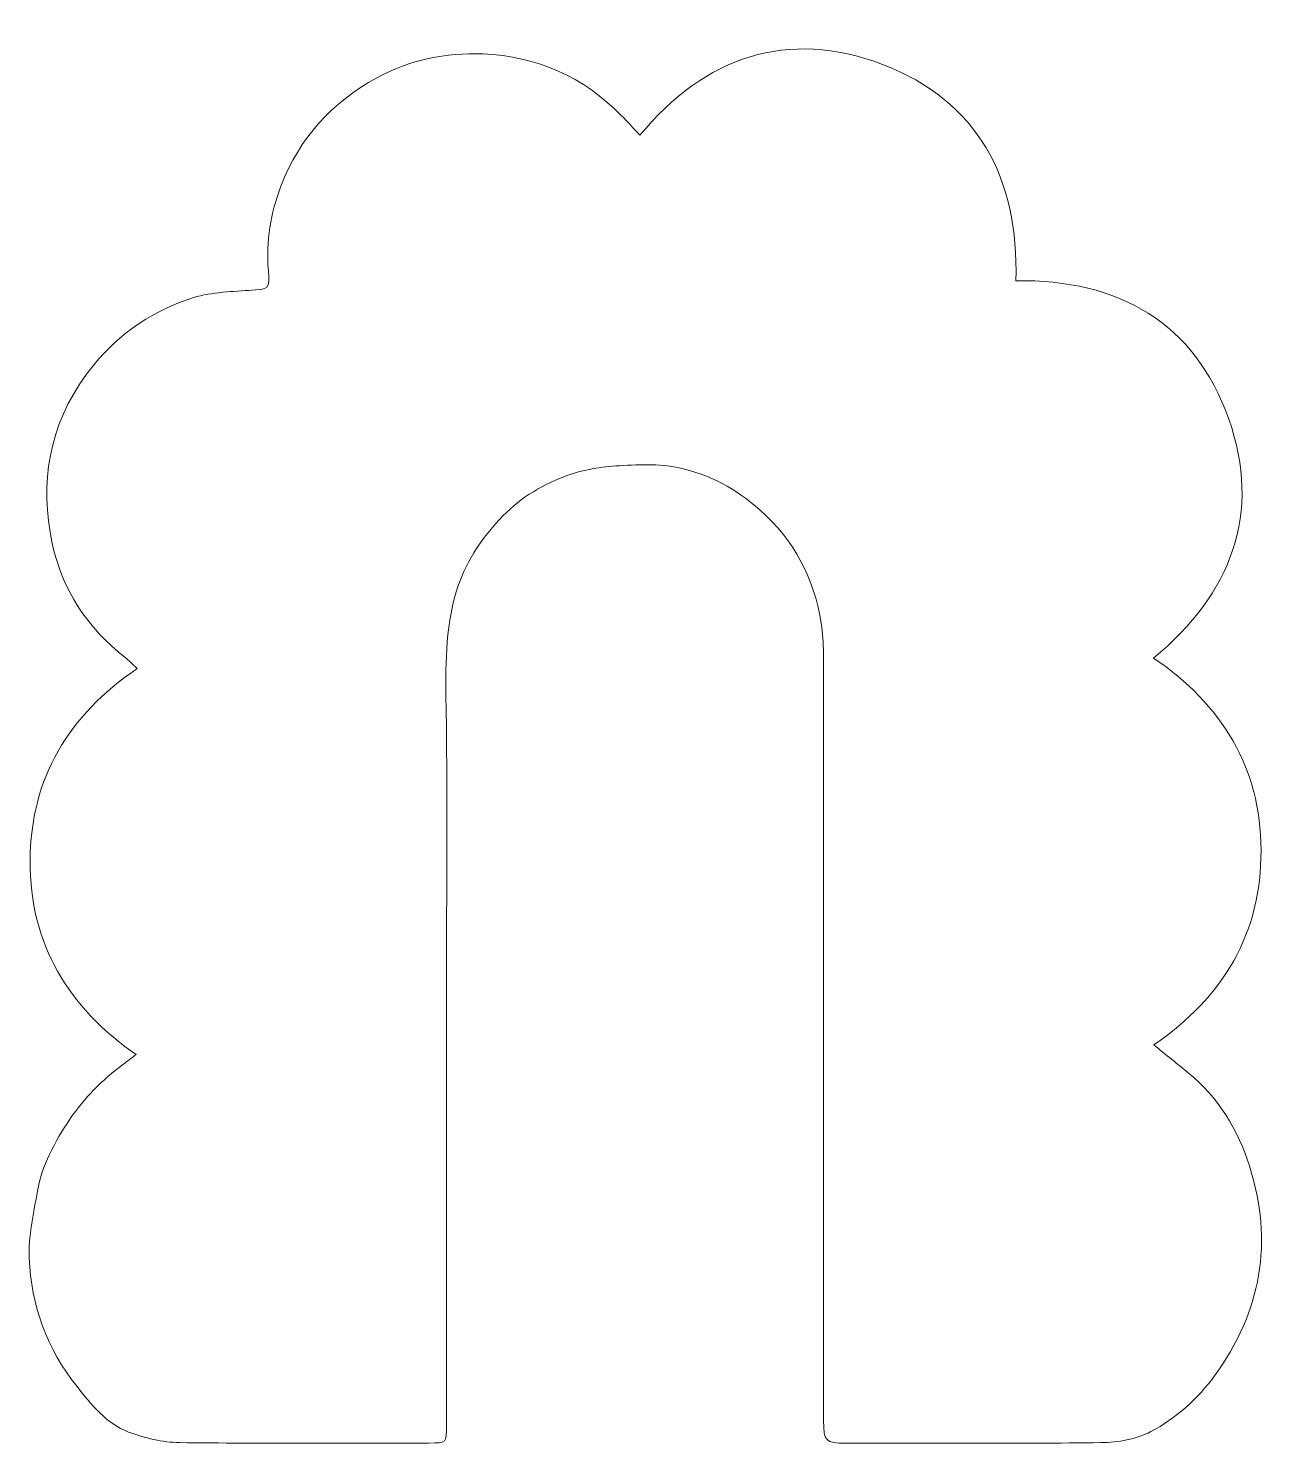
# Model space of a CAD drawing. Header units: inches. Extents: x 8.04 to 12, y 7.78 to 12.28.
import ezdxf

# ---------------------------------------------------------------- set-up
doc = ezdxf.new("R2010")
doc.units = ezdxf.units.IN
doc.header["$MEASUREMENT"] = 0
doc.layers.add('Layer 1', color=7, linetype='Continuous')

# ---------------------------------------------------------------- blocks, each defined once
blk = doc.blocks.new('block 2')
at = {"layer": 'Layer 1', "color": 7, "lineweight": 9, "true_color": 0xffffff}
for points in [[(11.1786, 11.4802), (11.188, 11.8058), (11.0571, 12.0524), (10.7543, 12.1679), (10.453, 12.2829), (10.189, 12.193), (9.9829, 11.9428), (9.9608, 11.9663), (9.943, 11.9859), (9.9244, 12.0048), (9.8032, 12.1285), (9.6557, 12.1947), (9.4829, 12.2013), (9.3647, 12.2059), (9.2526, 12.1835), (9.1467, 12.1254), (9.0029, 12.0464), (8.9001, 11.9341), (8.8414, 11.7813), (8.8081, 11.6948), (8.7937, 11.6057), (8.8012, 11.5126), (8.8061, 11.4508), (8.8035, 11.4538), (8.7396, 11.4494), (8.6765, 11.4451), (8.6106, 11.4429), (8.5518, 11.4227), (8.4191, 11.3773), (8.3078, 11.2986), (8.2232, 11.1831), (8.1032, 11.0194), (8.0725, 10.8373), (8.1141, 10.6441), (8.1457, 10.4974), (8.2254, 10.3755), (8.3454, 10.2821), (8.3581, 10.2723), (8.369, 10.2603), (8.3837, 10.2465), (8.1667, 10.0973), (8.0447, 9.8992), (8.0437, 9.6352), (8.0427, 9.3705), (8.1631, 9.1706), (8.3807, 9.0191), (8.3643, 9.0065), (8.3517, 8.9966), (8.3388, 8.987), (8.2731, 8.9382), (8.2159, 8.8817), (8.1701, 8.8131), (8.1218, 8.7408), (8.0799, 8.6659), (8.0658, 8.5793), (8.0546, 8.5107), (8.0379, 8.441), (8.0408, 8.3725), (8.0472, 8.2212), (8.0971, 8.0822), (8.1928, 7.9628), (8.2388, 7.9054), (8.2861, 7.8452), (8.3569, 7.8185), (8.4081, 7.7993), (8.4648, 7.7856), (8.5192, 7.7849), (8.7834, 7.7816), (9.0477, 7.7835), (9.3119, 7.7836), (9.3679, 7.7836), (9.3679, 7.7837), (9.3679, 7.8396), (9.368, 8.3358), (9.368, 8.832), (9.368, 9.3281), (9.368, 9.5937), (9.3708, 9.8592), (9.3665, 10.1247), (9.3644, 10.2486), (9.3632, 10.3705), (9.3989, 10.4909), (9.4254, 10.58), (9.4747, 10.6541), (9.5363, 10.721), (9.5931, 10.7827), (9.6639, 10.8271), (9.741, 10.8569), (9.7927, 10.8769), (9.8501, 10.8872), (9.9057, 10.891), (9.9729, 10.8957), (10.043, 10.8988), (10.1081, 10.8849), (10.2037, 10.8644), (10.2897, 10.8174), (10.3645, 10.7512), (10.474, 10.6542), (10.5377, 10.5324), (10.5596, 10.3899), (10.569, 10.3286), (10.5665, 10.2651), (10.5666, 10.2027), (10.567, 9.4201), (10.5669, 8.6376), (10.5669, 7.8551), (10.5669, 7.7898), (10.5733, 7.7831), (10.6379, 7.7831), (10.9085, 7.7831), (11.1792, 7.7814), (11.4497, 7.7848), (11.5028, 7.7855), (11.5614, 7.7953), (11.6074, 7.8197), (11.6873, 7.8622), (11.7565, 7.924), (11.8102, 7.9976), (11.9582, 8.2006), (11.9982, 8.4239), (11.9212, 8.6648), (11.884, 8.781), (11.8218, 8.8824), (11.7266, 8.9611), (11.6921, 8.9897), (11.6568, 9.0174), (11.6166, 9.0498), (11.8395, 9.2017), (11.9588, 9.4051), (11.9579, 9.6691), (11.9569, 9.9323), (11.8328, 10.1324), (11.6163, 10.2799), (11.8652, 10.4863), (11.9606, 10.741), (11.8553, 11.0396), (11.7467, 11.3473), (11.5061, 11.4845), (11.1786, 11.4802)], [(11.1786, 11.4802), (11.5061, 11.4845), (11.7467, 11.3473), (11.8553, 11.0396), (11.9606, 10.741), (11.8652, 10.4863), (11.6163, 10.2799), (11.8328, 10.1324), (11.9569, 9.9323), (11.9579, 9.6691), (11.9588, 9.4051), (11.8395, 9.2017), (11.6166, 9.0498), (11.6568, 9.0174), (11.6921, 8.9897), (11.7266, 8.9611), (11.8218, 8.8824), (11.884, 8.781), (11.9212, 8.6648), (11.9982, 8.4239), (11.9582, 8.2006), (11.8102, 7.9976), (11.7565, 7.924), (11.6873, 7.8622), (11.6074, 7.8197), (11.5614, 7.7953), (11.5028, 7.7855), (11.4497, 7.7848), (11.1792, 7.7814), (10.9085, 7.7831), (10.6379, 7.7831), (10.5733, 7.7831), (10.5669, 7.7898), (10.5669, 7.8551), (10.5669, 8.6376), (10.567, 9.4201), (10.5666, 10.2027), (10.5665, 10.2651), (10.569, 10.3286), (10.5596, 10.3899), (10.5377, 10.5324), (10.474, 10.6542), (10.3645, 10.7512), (10.2897, 10.8174), (10.2037, 10.8644), (10.1081, 10.8849), (10.043, 10.8988), (9.9729, 10.8957), (9.9057, 10.891), (9.8501, 10.8872), (9.7927, 10.8769), (9.741, 10.8569), (9.6639, 10.8271), (9.5931, 10.7827), (9.5363, 10.721), (9.4747, 10.6541), (9.4254, 10.58), (9.3989, 10.4909), (9.3632, 10.3705), (9.3644, 10.2486), (9.3665, 10.1247), (9.3708, 9.8592), (9.368, 9.5937), (9.368, 9.3281), (9.368, 8.832), (9.368, 8.3358), (9.3679, 7.8396), (9.3679, 7.7837), (9.3679, 7.7836), (9.3119, 7.7836), (9.0477, 7.7835), (8.7834, 7.7816), (8.5192, 7.7849), (8.4648, 7.7856), (8.4081, 7.7993), (8.3569, 7.8185), (8.2861, 7.8452), (8.2388, 7.9054), (8.1928, 7.9628), (8.0971, 8.0822), (8.0472, 8.2212), (8.0408, 8.3725), (8.0379, 8.441), (8.0546, 8.5107), (8.0658, 8.5793), (8.0799, 8.6659), (8.1218, 8.7408), (8.1701, 8.8131), (8.2159, 8.8817), (8.2731, 8.9382), (8.3388, 8.987), (8.3517, 8.9966), (8.3643, 9.0065), (8.3807, 9.0191), (8.1631, 9.1706), (8.0427, 9.3705), (8.0437, 9.6352), (8.0447, 9.8992), (8.1667, 10.0973), (8.3837, 10.2465), (8.369, 10.2603), (8.3581, 10.2723), (8.3454, 10.2821), (8.2254, 10.3755), (8.1457, 10.4974), (8.1141, 10.6441), (8.0725, 10.8373), (8.1032, 11.0194), (8.2232, 11.1831), (8.3078, 11.2986), (8.4191, 11.3773), (8.5518, 11.4227), (8.6106, 11.4429), (8.6765, 11.4451), (8.7396, 11.4494), (8.8035, 11.4538), (8.8061, 11.4508), (8.8012, 11.5126), (8.7937, 11.6057), (8.8081, 11.6948), (8.8414, 11.7813), (8.9001, 11.9341), (9.0029, 12.0464), (9.1467, 12.1254), (9.2526, 12.1835), (9.3647, 12.2059), (9.4829, 12.2013), (9.6557, 12.1947), (9.8032, 12.1285), (9.9244, 12.0048), (9.943, 11.9859), (9.9608, 11.9663), (9.9829, 11.9428), (10.189, 12.193), (10.453, 12.2829), (10.7543, 12.1679), (11.0571, 12.0524), (11.188, 11.8058), (11.1786, 11.4802)]]:
    blk.add_open_spline(points, degree=3, knots=[0, 0, 0, 0, 1, 1, 1, 2, 2, 2, 3, 3, 3, 4, 4, 4, 5, 5, 5, 6, 6, 6, 7, 7, 7, 8, 8, 8, 9, 9, 9, 10, 10, 10, 11, 11, 11, 12, 12, 12, 13, 13, 13, 14, 14, 14, 15, 15, 15, 16, 16, 16, 17, 17, 17, 18, 18, 18, 19, 19, 19, 20, 20, 20, 21, 21, 21, 22, 22, 22, 23, 23, 23, 24, 24, 24, 25, 25, 25, 26, 26, 26, 27, 27, 27, 28, 28, 28, 29, 29, 29, 30, 30, 30, 31, 31, 31, 32, 32, 32, 33, 33, 33, 34, 34, 34, 35, 35, 35, 36, 36, 36, 37, 37, 37, 38, 38, 38, 39, 39, 39, 40, 40, 40, 41, 41, 41, 42, 42, 42, 43, 43, 43, 44, 44, 44, 45, 45, 45, 46, 46, 46, 46], dxfattribs=at)

msp = doc.modelspace()

# ---------------------------------------------------------------- block references
at = {"layer": 'Layer 1'}
msp.add_blockref('block 2', (0, 0), dxfattribs=at)

doc.saveas('drawing.dxf')
